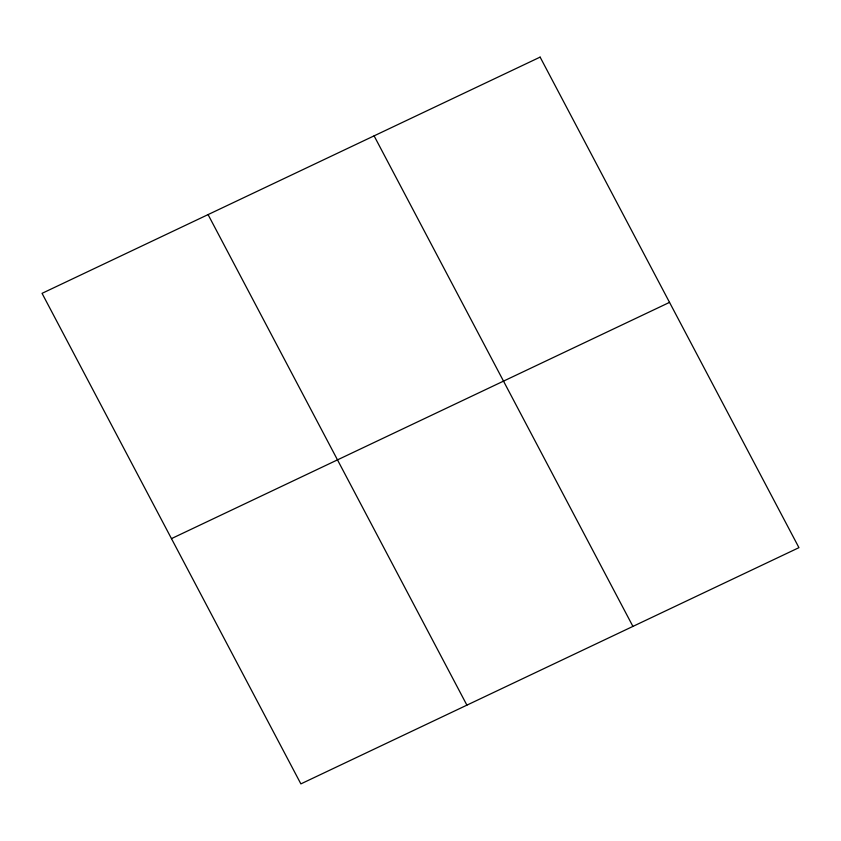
<?xml version="1.0" encoding="UTF-8"?>
<svg xmlns="http://www.w3.org/2000/svg" width="841" height="841" viewBox="0 0 841 841"><rect width="100%" height="100%" fill="white"/><g stroke="black" fill="none" stroke-linecap="round" stroke-linejoin="round"><path stroke-width="1.26" d="M171.469 538.618L669.531 302.382M374.098 135.853L632.926 626.398M208.074 214.602L466.902 705.147M540.122 57.114L42.05 293.341L300.878 783.886L798.95 547.659L540.122 57.114"/></g></svg>
